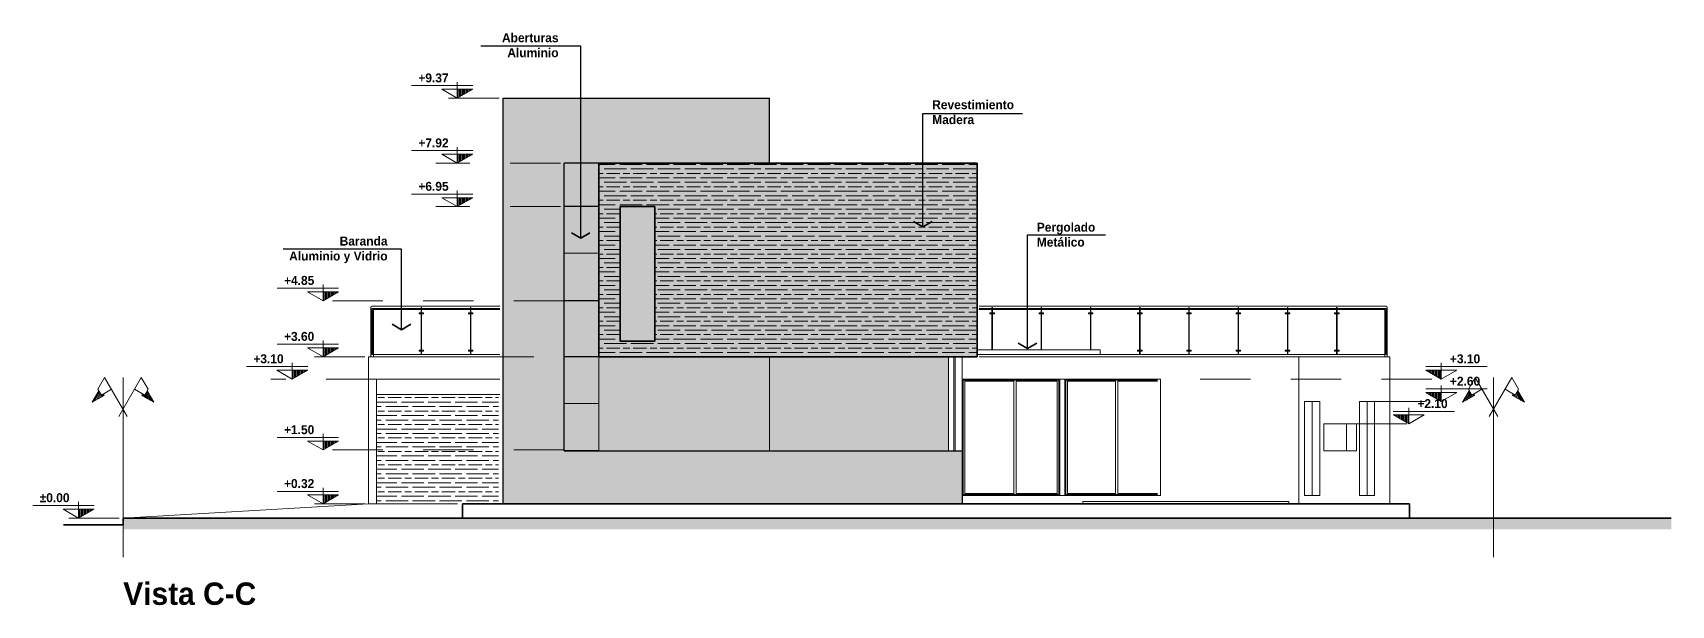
# Model space of a CAD drawing. Header units: millimetres. Extents: x 110427 to 125914, y 76277 to 76441.
# Drawn here: x 114019.27 to 114055.88, y 76370.08 to 76382.86 of the extents above; entities that cross this region are included whole.
import ezdxf

# ---------------------------------------------------------------- set-up
doc = ezdxf.new("R2010")
doc.units = ezdxf.units.MM
doc.linetypes.add('CENTER', pattern=[50.8, 31.75, -6.35, 6.35, -6.35])
doc.linetypes.add('JIS_02_0.7', pattern=[1.35, 0.75, -0.6])
for name, color, linetype, lineweight in [('02_CIVIL EXIST', 8, 'Continuous', 25), ('04_CIVIL A CONSTRUIR', 250, 'Continuous', 35), ('06_CIVIL VISTAS GRUESA', 244, 'Continuous', 13), ('08_CIVIL VISTAS FINO', 251, 'Continuous', 5), ('10_CIVIL EJES', 230, 'CENTER', 15), ('12_HATCH', 8, 'Continuous', 9), ('12_TEXTOS', 4, 'Continuous', 40), ('13_COTAS', 8, 'Continuous', 9), ('VIDRIOS', 254, 'Continuous', 9)]:
    doc.layers.add(name, color=color, linetype=linetype, lineweight=lineweight)
doc.layers.add('14_TEXTOS', color=4, linetype='Continuous')
doc.styles.add('JDS1', font='GOTHICB.TTF')
doc.dimstyles.new('1_100_JDS', dxfattribs={"dimscale": 100, "dimtxt": 2, "dimasz": 1.5, "dimexe": 1, "dimexo": 1, "dimgap": 0.75, "dimtad": 1, "dimlfac": 0.001, "dimzin": 4, "dimdsep": 46, "dimtxsty": 'JDS1', "dimcen": 0.09, "dimdle": 0.1, "dimclrd": 8, "dimclre": 8, "dimclrt": 150, "dimadec": 0, "dimazin": 0, "dimtfac": 1, "dimtmove": 2, "dimatfit": 0, "dimfxl": 0, "dimtolj": 1, "dimtzin": 0, "dimarcsym": 0})

msp = doc.modelspace()

# ---------------------------------------------------------------- hatches: boundary and pattern name
at = {"layer": '08_CIVIL VISTAS FINO'}
h = msp.add_hatch(color=30, dxfattribs=at)
h.dxf.hatch_style = 1
h.paths.add_polyline_path([(114040.373, 76379.945), (114031.923, 76379.945), (114031.923, 76375.625), (114032.393, 76375.975), (114032.393, 76378.975), (114033.173, 76378.975), (114033.173, 76375.975), (114032.393, 76375.975), (114031.923, 76375.625), (114033.173, 76375.625), (114040.373, 76375.625)])
h = msp.add_hatch(dxfattribs=at)
h.set_pattern_fill('GOST_WOOD', color=256, scale=0.05, angle=90)
h.set_pattern_definition([(180, (110582.88808, 75933.8172), (4e-17, 0.3), [0.5, -0.1]), (180, (110582.98808, 75933.9172), (4e-17, 0.3), [0.3, -0.075, 0.15, -0.075]), (180, (110583.13808, 75934.0172), (4e-17, 0.3), [0.5, -0.1])])
h.paths.add_polyline_path([(114040.373, 76379.945), (114031.923, 76379.945), (114031.923, 76375.625), (114032.393, 76375.975), (114032.393, 76378.975), (114033.173, 76378.975), (114033.173, 76375.975), (114032.393, 76375.975), (114031.923, 76375.625), (114033.173, 76375.625), (114040.373, 76375.625)])
h = msp.add_hatch(dxfattribs=at)
h.set_pattern_fill('GOST_WOOD', color=256, scale=0.05, angle=90)
h.set_pattern_definition([(180, (110516.80993, 75917.1114), (4e-17, 0.3), [0.5, -0.1]), (180, (110516.90993, 75917.2114), (4e-17, 0.3), [0.3, -0.075, 0.15, -0.075]), (180, (110517.05993, 75917.3114), (4e-17, 0.3), [0.5, -0.1])])
h.paths.add_polyline_path([(114029.675, 76374.739), (114026.954, 76374.739), (114026.954, 76372.368), (114029.675, 76372.368)])
at = {"layer": '12_HATCH'}
h = msp.add_hatch(color=252, dxfattribs=at)
h.dxf.hatch_style = 1
h.paths.add_polyline_path([(114035.733, 76381.395), (114029.773, 76381.395), (114029.773, 76372.345), (114040.033, 76372.345), (114040.033, 76373.525), (114031.143, 76373.525), (114031.143, 76379.945), (114035.733, 76379.945)])
h = msp.add_hatch(color=251, dxfattribs=at)
h.dxf.hatch_style = 1
h.paths.add_polyline_path([(114031.923, 76376.875), (114031.143, 76376.875), (114031.143, 76375.625), (114031.923, 76375.625)])
h.paths.add_polyline_path([(114031.923, 76379.945), (114031.143, 76379.945), (114031.143, 76378.975), (114031.923, 76378.975)])
h = msp.add_hatch(color=7, dxfattribs=at)
h.paths.add_polyline_path([(114031.923, 76378.975), (114031.143, 76378.975), (114031.143, 76377.935), (114031.923, 76377.935)])
h.paths.add_polyline_path([(114031.923, 76377.935), (114031.143, 76377.935), (114031.143, 76376.875), (114031.923, 76376.875)])
h.paths.add_polyline_path([(114031.923, 76375.625), (114031.143, 76375.625), (114031.143, 76374.584), (114031.923, 76374.584)])
h.paths.add_polyline_path([(114031.923, 76374.584), (114031.143, 76374.584), (114031.143, 76373.525), (114031.923, 76373.525)])
msp.add_hatch(color=7, dxfattribs=at).paths.add_polyline_path([(114033.173, 76378.975), (114032.393, 76378.975), (114032.393, 76375.975), (114033.173, 76375.975)])
h = msp.add_hatch(color=7, dxfattribs=at)
h.paths.add_polyline_path([(114035.733, 76375.625), (114031.923, 76375.625), (114031.923, 76373.525), (114035.733, 76373.525)])
h.paths.add_polyline_path([(114039.733, 76375.625), (114035.733, 76375.625), (114035.733, 76373.525), (114039.733, 76373.525)])
at = {"layer": '12_HATCH', "linetype": 'ByBlock', "lineweight": 9}
h = msp.add_hatch(dxfattribs=at)
h.set_pattern_fill('LINE', color=256, scale=0.1875, angle=600, style=0)
h.set_pattern_definition([(240, (114105.641665, 75469.917949), (0.0202974704, -0.01171875), [])])
h.paths.add_polyline_path([(114020.598, 76374.607), (114020.867, 76374.762), (114020.849, 76374.794), (114020.806, 76374.77), (114020.749, 76374.867)])
h = msp.add_hatch(dxfattribs=at)
h.set_pattern_fill('LINE', color=256, scale=0.1875, angle=600, style=0)
h.set_pattern_definition([(300, (113958.254827, 75469.917949), (-0.0202974704, -0.01171875), [])])
h.paths.add_polyline_path([(114021.83, 76374.867), (114021.774, 76374.77), (114021.731, 76374.794), (114021.712, 76374.762), (114021.981, 76374.607)])
h = msp.add_hatch(dxfattribs=at)
h.set_pattern_fill('LINE', color=256, scale=0.1875, angle=600, style=0)
h.set_pattern_definition([(240, (114136.258051, 75469.917949), (0.0202974704, -0.01171875), [])])
h.paths.add_polyline_path([(114051.215, 76374.607), (114051.484, 76374.762), (114051.465, 76374.794), (114051.422, 76374.77), (114051.365, 76374.867)])
h = msp.add_hatch(dxfattribs=at)
h.set_pattern_fill('LINE', color=256, scale=0.1875, angle=600, style=0)
h.set_pattern_definition([(300, (113988.871214, 75469.917949), (-0.0202974704, -0.01171875), [])])
h.paths.add_polyline_path([(114052.447, 76374.867), (114052.39, 76374.77), (114052.347, 76374.794), (114052.328, 76374.762), (114052.597, 76374.607)])
at = {"layer": '12_HATCH'}
h = msp.add_hatch(color=256, dxfattribs=at)
h.dxf.hatch_style = 1
h.paths.add_polyline_path([(114055.876, 76372.025), (114021.294, 76372.025), (114021.294, 76371.775), (114055.876, 76371.775)])
at = {"layer": '13_COTAS'}
h = msp.add_hatch(dxfattribs=at)
h.set_pattern_fill('LINE', color=256, scale=0.2, angle=90, style=0)
h.set_pattern_definition([(90, (113140.99603, 76510.40531), (0.025, 2e-18), [])])
h.paths.add_polyline_path([(114028.758, 76381.595), (114028.758, 76381.395), (114029.104, 76381.595)])
h = msp.add_hatch(dxfattribs=at)
h.set_pattern_fill('LINE', color=256, scale=0.2, angle=90, style=0)
h.set_pattern_definition([(90, (113140.99603, 76508.955644), (0.025, 2e-18), [])])
h.paths.add_polyline_path([(114028.758, 76380.145), (114028.758, 76379.945), (114029.104, 76380.145)])
h = msp.add_hatch(dxfattribs=at)
h.set_pattern_fill('LINE', color=256, scale=0.2, angle=90, style=0)
h.set_pattern_definition([(90, (113140.99603, 76507.985541), (0.025, 2e-18), [])])
h.paths.add_polyline_path([(114028.758, 76379.175), (114028.758, 76378.975), (114029.104, 76379.175)])
h = msp.add_hatch(dxfattribs=at)
h.set_pattern_fill('LINE', color=256, scale=0.2, angle=90, style=0)
h.set_pattern_definition([(90, (113137.995722, 76505.885359), (0.025, 2e-18), [])])
h.paths.add_polyline_path([(114025.758, 76377.075), (114025.758, 76376.875), (114026.104, 76377.075)])
h = msp.add_hatch(dxfattribs=at)
h.set_pattern_fill('LINE', color=256, scale=0.2, angle=90, style=0)
h.set_pattern_definition([(90, (113137.995722, 76504.63531), (0.025, 2e-18), [])])
h.paths.add_polyline_path([(114025.758, 76375.825), (114025.758, 76375.625), (114026.104, 76375.825)])
h = msp.add_hatch(dxfattribs=at)
h.set_pattern_fill('LINE', color=256, scale=0.2, angle=90, style=0)
h.set_pattern_definition([(90, (113137.310004, 76504.13531), (0.025, 2e-18), [])])
h.paths.add_polyline_path([(114025.072, 76375.325), (114025.072, 76375.125), (114025.418, 76375.325)])
h = msp.add_hatch(dxfattribs=at)
h.set_pattern_fill('LINE', color=256, scale=0.2, angle=90, style=0)
h.set_pattern_definition([(90, (113134.42547, 76504.13531), (0.025, 2e-18), [])])
h.paths.add_polyline_path([(114050.739, 76375.325), (114050.739, 76375.125), (114050.393, 76375.325)])
h = msp.add_hatch(dxfattribs=at)
h.set_pattern_fill('LINE', color=256, scale=0.2, angle=90, style=0)
h.set_pattern_definition([(90, (113134.42547, 76503.63531), (0.025, 2e-18), [])])
h.paths.add_polyline_path([(114050.739, 76374.825), (114050.739, 76374.625), (114050.393, 76374.825)])
h = msp.add_hatch(dxfattribs=at)
h.set_pattern_fill('LINE', color=256, scale=0.2, angle=90, style=0)
h.set_pattern_definition([(90, (113133.698497, 76503.13531), (0.025, 2e-18), [])])
h.paths.add_polyline_path([(114050.012, 76374.325), (114050.012, 76374.125), (114049.666, 76374.325)])
h = msp.add_hatch(dxfattribs=at)
h.set_pattern_fill('LINE', color=256, scale=0.2, angle=90, style=0)
h.set_pattern_definition([(90, (113137.995722, 76502.55331), (0.025, 2e-18), [])])
h.paths.add_polyline_path([(114025.758, 76373.743), (114025.758, 76373.543), (114026.104, 76373.743)])
h = msp.add_hatch(dxfattribs=at)
h.set_pattern_fill('LINE', color=256, scale=0.2, angle=90, style=0)
h.set_pattern_definition([(90, (113137.995722, 76501.35043), (0.025, 2e-18), [])])
h.paths.add_polyline_path([(114025.758, 76372.54), (114025.758, 76372.34), (114026.104, 76372.54)])
h = msp.add_hatch(dxfattribs=at)
h.set_pattern_fill('LINE', color=256, scale=0.2, angle=90, style=0)
h.set_pattern_definition([(90, (113132.536258, 76501.03531), (0.025, 2e-18), [])])
h.paths.add_polyline_path([(114020.298, 76372.225), (114020.298, 76372.025), (114020.644, 76372.225)])

# ---------------------------------------------------------------- linework, layer by layer
at = {"layer": '02_CIVIL EXIST'}
for p, q in [((114029.773, 76381.395), (114029.773, 76372.345)), ((114029.773, 76381.395), (114035.733, 76381.395)), ((114035.733, 76379.945), (114035.733, 76381.395)), ((114031.143, 76373.525), (114031.143, 76379.945)), ((114031.923, 76379.945), (114031.143, 76379.945)), ((114031.923, 76378.975), (114031.143, 76378.975)), ((114031.923, 76376.875), (114031.143, 76376.875)), ((114031.923, 76375.625), (114031.143, 76375.625)), ((114031.143, 76373.525), (114040.033, 76373.525)), ((114031.923, 76373.525), (114031.143, 76373.525)), ((114040.033, 76373.525), (114040.033, 76372.345))]:
    msp.add_line(p, q, dxfattribs=at)
at = {"layer": '04_CIVIL A CONSTRUIR'}
for p, q in [((114040.373, 76379.945), (114031.923, 76379.945)), ((114031.923, 76375.625), (114031.923, 76379.945)), ((114040.373, 76379.945), (114040.373, 76375.625)), ((114032.393, 76375.975), (114032.393, 76378.975)), ((114032.393, 76378.975), (114033.173, 76378.975)), ((114033.173, 76375.975), (114033.173, 76378.975)), ((114039.158, 76378.521), (114038.95, 76378.641)), ((114039.158, 76378.521), (114039.366, 76378.641)), ((114031.514, 76378.27), (114031.306, 76378.39)), ((114031.514, 76378.27), (114031.722, 76378.39)), ((114027.509, 76376.228), (114027.301, 76376.348)), ((114027.509, 76376.228), (114027.717, 76376.348)), ((114033.173, 76375.975), (114032.393, 76375.975)), ((114041.494, 76375.808), (114041.286, 76375.928)), ((114041.494, 76375.808), (114041.702, 76375.928)), ((114031.923, 76375.625), (114040.373, 76375.625)), ((114028.873, 76372.345), (114050.033, 76372.345)), ((114028.873, 76372.025), (114028.873, 76372.345)), ((114050.033, 76372.025), (114050.033, 76372.345)), ((114021.29, 76371.875), (114019.962, 76371.875)), ((114021.29, 76372.025), (114055.877, 76372.025)), ((114021.29, 76372.025), (114021.29, 76371.875))]:
    msp.add_line(p, q, dxfattribs=at)
at = {"layer": '06_CIVIL VISTAS GRUESA'}
for p, q in [((114043.122, 76375.775), (114040.373, 76375.775)), ((114043.122, 76375.675), (114043.122, 76375.775)), ((114039.733, 76375.625), (114039.733, 76373.525)), ((114039.733, 76373.525), (114039.733, 76375.625)), ((114039.853, 76373.525), (114039.853, 76375.625)), ((114040.373, 76375.675), (114043.122, 76375.675))]:
    msp.add_line(p, q, dxfattribs=at)
at = {"layer": '08_CIVIL VISTAS FINO'}
for p, q in [((114031.143, 76376.895), (114031.143, 76378.975)), ((114031.143, 76377.935), (114031.923, 76377.935)), ((114026.828, 76376.727), (114026.828, 76375.625)), ((114026.851, 76376.603), (114026.851, 76376.68)), ((114026.861, 76376.68), (114026.851, 76376.68)), ((114026.851, 76375.675), (114026.851, 76376.583)), ((114026.856, 76376.755), (114029.706, 76376.755)), ((114026.856, 76376.7), (114027.951, 76376.7)), ((114026.861, 76375.675), (114026.861, 76376.68)), ((114026.884, 76376.7), (114026.884, 76375.625)), ((114026.884, 76376.68), (114027.951, 76376.68)), ((114027.951, 76376.603), (114027.951, 76376.727)), ((114027.951, 76376.727), (114027.961, 76376.727)), ((114027.951, 76375.772), (114027.951, 76376.583)), ((114027.961, 76376.603), (114027.961, 76376.727)), ((114027.961, 76376.7), (114029.051, 76376.7)), ((114029.051, 76376.68), (114027.961, 76376.68)), ((114027.961, 76375.772), (114027.961, 76376.583)), ((114029.051, 76376.603), (114029.051, 76376.727)), ((114029.051, 76376.727), (114029.061, 76376.727)), ((114029.051, 76375.772), (114029.051, 76376.583)), ((114029.061, 76376.603), (114029.061, 76376.727)), ((114029.061, 76376.7), (114029.706, 76376.7)), ((114029.061, 76376.68), (114029.706, 76376.68)), ((114029.061, 76375.772), (114029.061, 76376.583)), ((114040.701, 76376.68), (114040.412, 76376.68)), ((114049.506, 76376.755), (114040.413, 76376.755)), ((114040.701, 76376.7), (114040.413, 76376.7)), ((114040.701, 76376.603), (114040.701, 76376.727)), ((114040.701, 76376.727), (114040.711, 76376.727)), ((114040.701, 76375.772), (114040.701, 76376.583)), ((114040.711, 76376.603), (114040.711, 76376.727)), ((114041.801, 76376.7), (114040.711, 76376.7)), ((114040.711, 76376.68), (114041.801, 76376.68)), ((114040.711, 76375.772), (114040.711, 76376.583)), ((114041.801, 76376.603), (114041.801, 76376.727)), ((114041.801, 76376.727), (114041.811, 76376.727)), ((114041.801, 76375.772), (114041.801, 76376.583)), ((114041.811, 76376.603), (114041.811, 76376.727)), ((114042.901, 76376.7), (114041.811, 76376.7)), ((114042.901, 76376.68), (114041.811, 76376.68)), ((114041.811, 76375.772), (114041.811, 76376.583)), ((114042.901, 76376.603), (114042.901, 76376.727)), ((114042.901, 76376.727), (114042.911, 76376.727)), ((114042.901, 76375.772), (114042.901, 76376.583)), ((114042.911, 76376.603), (114042.911, 76376.727)), ((114044.001, 76376.7), (114042.911, 76376.7)), ((114042.911, 76376.68), (114044.001, 76376.68)), ((114042.911, 76375.772), (114042.911, 76376.583)), ((114044.001, 76376.603), (114044.001, 76376.727)), ((114044.001, 76376.727), (114044.011, 76376.727)), ((114044.001, 76375.772), (114044.001, 76376.583)), ((114044.011, 76376.603), (114044.011, 76376.727)), ((114045.101, 76376.7), (114044.011, 76376.7)), ((114045.101, 76376.68), (114044.011, 76376.68)), ((114044.011, 76375.772), (114044.011, 76376.583)), ((114045.101, 76376.603), (114045.101, 76376.727)), ((114045.101, 76376.727), (114045.111, 76376.727)), ((114045.101, 76375.772), (114045.101, 76376.583)), ((114045.111, 76376.603), (114045.111, 76376.727)), ((114046.201, 76376.7), (114045.111, 76376.7)), ((114045.111, 76376.68), (114046.201, 76376.68)), ((114045.111, 76375.772), (114045.111, 76376.583)), ((114046.201, 76376.603), (114046.201, 76376.727)), ((114046.201, 76376.727), (114046.211, 76376.727)), ((114046.201, 76375.772), (114046.201, 76376.583)), ((114046.211, 76376.603), (114046.211, 76376.727)), ((114047.301, 76376.7), (114046.211, 76376.7)), ((114047.301, 76376.68), (114046.211, 76376.68)), ((114046.211, 76375.772), (114046.211, 76376.583)), ((114047.301, 76376.603), (114047.301, 76376.727)), ((114047.301, 76376.727), (114047.311, 76376.727)), ((114047.301, 76375.772), (114047.301, 76376.583)), ((114047.311, 76376.603), (114047.311, 76376.727)), ((114048.401, 76376.7), (114047.311, 76376.7)), ((114047.311, 76376.68), (114048.401, 76376.68)), ((114047.311, 76375.772), (114047.311, 76376.583)), ((114048.401, 76376.603), (114048.401, 76376.727)), ((114048.401, 76376.727), (114048.411, 76376.727)), ((114048.401, 76375.772), (114048.401, 76376.583)), ((114048.411, 76376.603), (114048.411, 76376.727)), ((114049.506, 76376.7), (114048.411, 76376.7)), ((114049.478, 76376.68), (114048.411, 76376.68)), ((114048.411, 76375.772), (114048.411, 76376.583)), ((114049.478, 76376.7), (114049.478, 76375.625)), ((114049.501, 76375.675), (114049.501, 76376.68)), ((114049.501, 76376.68), (114049.511, 76376.68)), ((114049.511, 76376.603), (114049.511, 76376.68)), ((114049.511, 76375.675), (114049.511, 76376.583)), ((114049.534, 76376.727), (114049.534, 76375.625)), ((114027.951, 76375.675), (114027.951, 76375.752)), ((114027.961, 76375.675), (114027.961, 76375.752)), ((114029.051, 76375.675), (114029.051, 76375.752)), ((114029.061, 76375.675), (114029.061, 76375.752)), ((114044.001, 76375.675), (114044.001, 76375.752)), ((114044.011, 76375.675), (114044.011, 76375.752)), ((114045.101, 76375.675), (114045.101, 76375.752)), ((114045.111, 76375.675), (114045.111, 76375.752)), ((114046.201, 76375.675), (114046.201, 76375.752)), ((114046.211, 76375.675), (114046.211, 76375.752)), ((114047.301, 76375.675), (114047.301, 76375.752)), ((114047.311, 76375.675), (114047.311, 76375.752)), ((114048.401, 76375.675), (114048.401, 76375.752)), ((114048.411, 76375.675), (114048.411, 76375.752)), ((114026.773, 76372.345), (114026.773, 76375.625)), ((114029.706, 76375.625), (114026.773, 76375.625)), ((114026.773, 76375.625), (114030.466, 76375.625)), ((114026.861, 76375.675), (114026.851, 76375.675)), ((114027.951, 76375.675), (114026.884, 76375.675)), ((114027.961, 76375.675), (114027.951, 76375.675)), ((114029.051, 76375.675), (114027.961, 76375.675)), ((114029.061, 76375.675), (114029.051, 76375.675)), ((114029.706, 76375.675), (114029.061, 76375.675)), ((114031.923, 76373.525), (114031.923, 76375.625)), ((114035.733, 76373.525), (114035.733, 76375.625)), ((114039.883, 76373.525), (114039.883, 76375.625)), ((114040.033, 76375.625), (114040.033, 76373.525)), ((114040.413, 76375.625), (114049.589, 76375.625)), ((114043.122, 76375.675), (114044.001, 76375.675)), ((114044.011, 76375.675), (114044.001, 76375.675)), ((114045.101, 76375.675), (114044.011, 76375.675)), ((114045.111, 76375.675), (114045.101, 76375.675)), ((114045.111, 76375.675), (114046.201, 76375.675)), ((114046.211, 76375.675), (114046.201, 76375.675)), ((114047.301, 76375.675), (114046.211, 76375.675)), ((114047.311, 76375.675), (114047.301, 76375.675)), ((114047.311, 76375.675), (114048.401, 76375.675)), ((114047.56, 76372.345), (114047.56, 76375.625)), ((114048.411, 76375.675), (114048.401, 76375.675)), ((114049.478, 76375.675), (114048.411, 76375.675)), ((114049.501, 76375.675), (114049.511, 76375.675)), ((114049.589, 76372.345), (114049.589, 76375.625)), ((114026.954, 76372.345), (114026.954, 76375.125)), ((114029.706, 76375.125), (114026.954, 76375.125)), ((114040.033, 76375.125), (114044.47, 76375.125)), ((114040.056, 76375.102), (114042.196, 76375.102)), ((114040.056, 76375.102), (114042.196, 76375.102)), ((114040.056, 76375.102), (114040.056, 76372.571)), ((114040.056, 76375.102), (114040.056, 76372.548)), ((114040.096, 76375.079), (114041.19, 76375.079)), ((114040.096, 76375.079), (114040.096, 76372.571)), ((114041.19, 76375.102), (114041.19, 76372.548)), ((114041.24, 76375.079), (114041.24, 76372.571)), ((114041.24, 76375.079), (114042.156, 76375.079)), ((114042.156, 76375.079), (114042.156, 76372.571)), ((114042.196, 76375.102), (114042.196, 76374.466)), ((114042.196, 76375.102), (114042.196, 76372.548)), ((114042.219, 76375.125), (114042.219, 76372.525)), ((114042.219, 76375.125), (114042.219, 76372.525)), ((114042.328, 76375.125), (114042.328, 76372.525)), ((114042.328, 76375.125), (114042.328, 76372.525)), ((114042.328, 76375.125), (114042.328, 76372.525)), ((114042.351, 76375.102), (114042.351, 76374.466)), ((114042.351, 76375.102), (114042.351, 76372.548)), ((114044.399, 76375.102), (114042.351, 76375.102)), ((114044.399, 76375.102), (114042.351, 76375.102)), ((114042.391, 76375.079), (114042.391, 76372.571)), ((114043.462, 76375.079), (114042.391, 76375.079)), ((114043.462, 76375.079), (114043.462, 76372.571)), ((114043.512, 76375.102), (114043.512, 76372.548)), ((114044.399, 76375.079), (114043.512, 76375.079)), ((114044.47, 76372.525), (114044.47, 76375.125)), ((114026.954, 76374.785), (114029.706, 76374.785)), ((114047.687, 76372.525), (114047.687, 76374.625)), ((114048.025, 76374.625), (114047.687, 76374.625)), ((114047.859, 76372.525), (114047.859, 76374.625)), ((114048.025, 76372.525), (114048.025, 76374.625)), ((114048.913, 76372.525), (114048.913, 76374.625)), ((114049.251, 76374.625), (114048.913, 76374.625)), ((114049.085, 76372.525), (114049.085, 76374.625)), ((114049.251, 76372.525), (114049.251, 76374.625)), ((114031.923, 76374.584), (114031.143, 76374.584)), ((114048.116, 76373.525), (114048.116, 76374.125)), ((114048.849, 76374.125), (114048.116, 76374.125)), ((114048.623, 76373.525), (114048.623, 76374.125)), ((114048.849, 76373.525), (114048.849, 76374.125)), ((114048.116, 76373.525), (114048.849, 76373.525)), ((114040.033, 76372.525), (114044.47, 76372.525)), ((114040.056, 76372.548), (114042.196, 76372.548)), ((114040.096, 76372.571), (114041.19, 76372.571)), ((114041.24, 76372.571), (114042.156, 76372.571)), ((114044.399, 76372.548), (114042.351, 76372.548)), ((114043.462, 76372.571), (114042.391, 76372.571)), ((114044.399, 76372.571), (114043.512, 76372.571)), ((114048.025, 76372.525), (114047.687, 76372.525)), ((114049.251, 76372.525), (114048.913, 76372.525)), ((114026.773, 76372.345), (114021.29, 76372.025)), ((114026.773, 76372.345), (114028.765, 76372.345)), ((114042.733, 76372.395), (114047.333, 76372.395)), ((114042.733, 76372.345), (114042.733, 76372.395)), ((114042.733, 76372.345), (114047.333, 76372.345)), ((114047.333, 76372.345), (114047.333, 76372.395))]:
    msp.add_line(p, q, dxfattribs=at)
for points in [[(114026.851, 76376.583), (114026.851, 76376.603), (114026.847, 76376.603), (114026.847, 76376.583)], [(114026.861, 76376.583), (114026.861, 76376.603), (114026.865, 76376.603), (114026.865, 76376.583)], [(114027.906, 76376.583), (114027.906, 76376.603), (114028.006, 76376.603), (114028.006, 76376.583)], [(114029.006, 76376.583), (114029.006, 76376.603), (114029.106, 76376.603), (114029.106, 76376.583)], [(114040.656, 76376.583), (114040.656, 76376.603), (114040.756, 76376.603), (114040.756, 76376.583)], [(114041.756, 76376.583), (114041.756, 76376.603), (114041.856, 76376.603), (114041.856, 76376.583)], [(114042.856, 76376.583), (114042.856, 76376.603), (114042.956, 76376.603), (114042.956, 76376.583)], [(114043.956, 76376.583), (114043.956, 76376.603), (114044.056, 76376.603), (114044.056, 76376.583)], [(114045.056, 76376.583), (114045.056, 76376.603), (114045.156, 76376.603), (114045.156, 76376.583)], [(114046.156, 76376.583), (114046.156, 76376.603), (114046.256, 76376.603), (114046.256, 76376.583)], [(114047.256, 76376.583), (114047.256, 76376.603), (114047.356, 76376.603), (114047.356, 76376.583)], [(114048.356, 76376.583), (114048.356, 76376.603), (114048.456, 76376.603), (114048.456, 76376.583)], [(114049.501, 76376.583), (114049.501, 76376.603), (114049.497, 76376.603), (114049.497, 76376.583)], [(114049.511, 76376.583), (114049.511, 76376.603), (114049.515, 76376.603), (114049.515, 76376.583)], [(114026.851, 76375.752), (114026.851, 76375.772), (114026.847, 76375.772), (114026.847, 76375.752)], [(114026.861, 76375.752), (114026.861, 76375.772), (114026.865, 76375.772), (114026.865, 76375.752)], [(114027.906, 76375.752), (114027.906, 76375.772), (114028.006, 76375.772), (114028.006, 76375.752)], [(114029.006, 76375.752), (114029.006, 76375.772), (114029.106, 76375.772), (114029.106, 76375.752)], [(114043.956, 76375.752), (114043.956, 76375.772), (114044.056, 76375.772), (114044.056, 76375.752)], [(114045.056, 76375.752), (114045.056, 76375.772), (114045.156, 76375.772), (114045.156, 76375.752)], [(114046.156, 76375.752), (114046.156, 76375.772), (114046.256, 76375.772), (114046.256, 76375.752)], [(114047.256, 76375.752), (114047.256, 76375.772), (114047.356, 76375.772), (114047.356, 76375.752)], [(114048.356, 76375.752), (114048.356, 76375.772), (114048.456, 76375.772), (114048.456, 76375.752)], [(114049.501, 76375.752), (114049.501, 76375.772), (114049.497, 76375.772), (114049.497, 76375.752)], [(114049.511, 76375.752), (114049.511, 76375.772), (114049.515, 76375.772), (114049.515, 76375.752)]]:
    msp.add_lwpolyline(points, close=True, dxfattribs=at)
for centre, start, end in [((114026.856, 76376.727), 90, 270), ((114049.506, 76376.727), 270, 90)]:
    msp.add_arc(centre, 0.0276, start, end, dxfattribs=at)
at = {"layer": '10_CIVIL EJES', "ltscale": 0.25}
for p, q in [((114021.29, 76375.16), (114021.29, 76371.15)), ((114051.906, 76375.16), (114051.906, 76371.15))]:
    msp.add_line(p, q, dxfattribs=at)
at = {"layer": '12_HATCH', "linetype": 'ByBlock', "lineweight": 9}
for p, q in [((114020.73, 76374.9), (114020.88, 76375.16)), ((114021.383, 76374.289), (114020.88, 76375.16)), ((114021.196, 76374.289), (114021.699, 76375.16)), ((114021.849, 76374.9), (114021.699, 76375.16)), ((114051.347, 76374.9), (114051.497, 76375.16)), ((114052, 76374.289), (114051.497, 76375.16)), ((114051.812, 76374.289), (114052.315, 76375.16)), ((114052.465, 76374.9), (114052.315, 76375.16)), ((114020.598, 76374.607), (114020.749, 76374.867)), ((114020.598, 76374.607), (114020.867, 76374.762)), ((114020.806, 76374.77), (114020.73, 76374.9)), ((114020.806, 76374.77), (114021.031, 76374.899)), ((114020.867, 76374.762), (114020.849, 76374.794)), ((114021.774, 76374.77), (114021.549, 76374.899)), ((114021.712, 76374.762), (114021.731, 76374.794)), ((114021.981, 76374.607), (114021.712, 76374.762)), ((114021.774, 76374.77), (114021.849, 76374.9)), ((114021.981, 76374.607), (114021.83, 76374.867)), ((114051.215, 76374.607), (114051.365, 76374.867)), ((114051.215, 76374.607), (114051.484, 76374.762)), ((114051.422, 76374.77), (114051.347, 76374.9)), ((114051.422, 76374.77), (114051.647, 76374.899)), ((114051.484, 76374.762), (114051.465, 76374.794)), ((114052.39, 76374.77), (114052.165, 76374.899)), ((114052.328, 76374.762), (114052.347, 76374.794)), ((114052.597, 76374.607), (114052.328, 76374.762)), ((114052.39, 76374.77), (114052.465, 76374.9)), ((114052.597, 76374.607), (114052.447, 76374.867))]:
    msp.add_line(p, q, dxfattribs=at)
at = {"layer": '13_COTAS'}
for p, q in [((114029.104, 76381.675), (114027.734, 76381.675)), ((114028.411, 76381.595), (114029.104, 76381.595)), ((114028.758, 76381.395), (114028.411, 76381.595)), ((114028.758, 76381.395), (114028.758, 76381.755)), ((114028.758, 76381.395), (114028.758, 76381.755)), ((114029.104, 76381.595), (114028.758, 76381.395)), ((114029.104, 76380.225), (114027.734, 76380.225)), ((114028.411, 76380.145), (114029.104, 76380.145)), ((114028.758, 76379.945), (114028.411, 76380.145)), ((114028.758, 76379.945), (114028.758, 76380.305)), ((114028.758, 76379.945), (114028.758, 76380.305)), ((114029.104, 76380.145), (114028.758, 76379.945)), ((114029.104, 76379.255), (114027.734, 76379.255)), ((114028.411, 76379.175), (114029.104, 76379.175)), ((114028.758, 76378.975), (114028.411, 76379.175)), ((114028.758, 76378.975), (114028.758, 76379.335)), ((114028.758, 76378.975), (114028.758, 76379.335)), ((114029.104, 76379.175), (114028.758, 76378.975)), ((114025.758, 76376.875), (114025.758, 76377.235)), ((114025.758, 76376.875), (114025.758, 76377.235)), ((114026.104, 76377.155), (114024.734, 76377.155)), ((114025.411, 76377.075), (114026.104, 76377.075)), ((114025.758, 76376.875), (114025.411, 76377.075)), ((114026.104, 76377.075), (114025.758, 76376.875)), ((114026.104, 76375.905), (114024.734, 76375.905)), ((114025.411, 76375.825), (114026.104, 76375.825)), ((114025.758, 76375.625), (114025.411, 76375.825)), ((114025.758, 76375.625), (114025.758, 76375.985)), ((114025.758, 76375.625), (114025.758, 76375.985)), ((114026.104, 76375.825), (114025.758, 76375.625)), ((114025.418, 76375.405), (114024.048, 76375.405)), ((114025.072, 76375.125), (114025.072, 76375.485)), ((114025.072, 76375.125), (114025.072, 76375.485)), ((114050.393, 76375.405), (114051.763, 76375.405)), ((114050.739, 76375.125), (114050.739, 76375.485)), ((114050.739, 76375.125), (114050.739, 76375.485)), ((114024.725, 76375.325), (114025.418, 76375.325)), ((114025.072, 76375.125), (114024.725, 76375.325)), ((114025.418, 76375.325), (114025.072, 76375.125)), ((114051.086, 76375.325), (114050.393, 76375.325)), ((114050.393, 76375.325), (114050.739, 76375.125)), ((114050.739, 76375.125), (114051.086, 76375.325)), ((114050.739, 76374.625), (114050.739, 76374.985)), ((114050.739, 76374.625), (114050.739, 76374.985)), ((114050.393, 76374.905), (114051.763, 76374.905)), ((114051.086, 76374.825), (114050.393, 76374.825)), ((114050.393, 76374.825), (114050.739, 76374.625)), ((114050.739, 76374.625), (114051.086, 76374.825)), ((114049.666, 76374.405), (114051.036, 76374.405)), ((114050.359, 76374.325), (114049.666, 76374.325)), ((114049.666, 76374.325), (114050.012, 76374.125)), ((114050.012, 76374.125), (114050.012, 76374.485)), ((114050.012, 76374.125), (114050.012, 76374.485)), ((114050.012, 76374.125), (114050.359, 76374.325)), ((114025.758, 76373.543), (114025.758, 76373.903)), ((114025.758, 76373.543), (114025.758, 76373.903)), ((114026.104, 76373.823), (114024.734, 76373.823)), ((114025.411, 76373.743), (114026.104, 76373.743)), ((114025.758, 76373.543), (114025.411, 76373.743)), ((114026.104, 76373.743), (114025.758, 76373.543)), ((114026.104, 76372.62), (114024.734, 76372.62)), ((114025.411, 76372.54), (114026.104, 76372.54)), ((114025.758, 76372.34), (114025.411, 76372.54)), ((114025.758, 76372.34), (114025.758, 76372.7)), ((114025.758, 76372.34), (114025.758, 76372.7)), ((114026.104, 76372.54), (114025.758, 76372.34)), ((114020.644, 76372.305), (114019.274, 76372.305)), ((114019.952, 76372.225), (114020.644, 76372.225)), ((114020.298, 76372.025), (114019.952, 76372.225)), ((114020.298, 76372.025), (114020.298, 76372.385)), ((114020.298, 76372.025), (114020.298, 76372.385)), ((114020.644, 76372.225), (114020.298, 76372.025))]:
    msp.add_line(p, q, dxfattribs=at)
at = {"layer": '13_COTAS', "linetype": 'JIS_02_0.7', "ltscale": 1.5}
for p, q in [((114029.69, 76381.395), (114028.278, 76381.395)), ((114031.061, 76379.945), (114028.278, 76379.945)), ((114031.061, 76378.975), (114028.278, 76378.975)), ((114031.143, 76376.875), (114025.278, 76376.875)), ((114026.69, 76375.625), (114025.278, 76375.625)), ((114026.954, 76375.125), (114024.592, 76375.125)), ((114045.353, 76375.125), (114051.219, 76375.125)), ((114049.251, 76374.625), (114051.219, 76374.625)), ((114048.849, 76374.125), (114050.012, 76374.125)), ((114031.143, 76373.543), (114025.278, 76373.543)), ((114026.69, 76372.34), (114025.278, 76372.34)), ((114021.206, 76372.025), (114019.794, 76372.025))]:
    msp.add_line(p, q, dxfattribs=at)

# ---------------------------------------------------------------- texts
at = {"layer": '12_TEXTOS', "color": 150, "char_height": 0.2, "width": 2.57308, "style": 'JDS1'}
for s, insert, attachment_point in [('Aberturas\\PAluminio', (114031.02, 76382.308), 9), ('Revestimiento\\PMadera', (114039.367, 76380.814), 7), ('Pergolado\\PMetálico', (114041.703, 76378.08), 7)]:
    msp.add_mtext(s, dxfattribs=dict(at, insert=insert, attachment_point=attachment_point))
at = {"layer": '14_TEXTOS', "color": 150, "insert": (114027.2, 76377.713), "char_height": 0.2, "width": 2.57308, "attachment_point": 9, "style": 'JDS1'}
msp.add_mtext('Baranda\\PAluminio y Vidrio', dxfattribs=at)
at = {"layer": '14_TEXTOS', "insert": (114021.295, 76370.079), "char_height": 0.4, "width": 9.59338, "attachment_point": 7, "style": 'JDS1'}
msp.add_mtext('{\\H1.25x;Vista C-C }', dxfattribs=at)
at = {"layer": 'VIDRIOS', "color": 150, "char_height": 0.2, "attachment_point": 5, "style": 'JDS1'}
for s, insert, width in [('+9.37', (114028.226, 76381.847), 1.17721), ('+7.92', (114028.226, 76380.397), 0.78175), ('+6.95', (114028.226, 76379.427), 0.78175)]:
    msp.add_mtext(s, dxfattribs=dict(at, insert=insert, width=width))
for s, insert in [('+4.85', (114025.225, 76377.327)), ('+3.60', (114025.225, 76376.077)), ('+3.10', (114024.54, 76375.577)), ('+3.10', (114051.271, 76375.577)), ('+2.60', (114051.271, 76375.077)), ('+2.10', (114050.544, 76374.577)), ('+1.50', (114025.225, 76373.995)), ('+0.32', (114025.225, 76372.792)), ('±0.00', (114019.762, 76372.477))]:
    msp.add_mtext(s, dxfattribs=dict(at, insert=insert))

# ---------------------------------------------------------------- leaders
at = {"layer": '13_COTAS'}
for points in [[(114031.514, 76378.27), (114031.514, 76382.557), (114029.286, 76382.557)], [(114039.158, 76378.521), (114039.158, 76381.055), (114041.387, 76381.055)], [(114041.494, 76375.808), (114041.494, 76378.342), (114043.238, 76378.342)], [(114027.509, 76376.228), (114027.509, 76378.026), (114024.871, 76378.026)]]:
    msp.add_leader(points, dimstyle='1_100_JDS', override={"dimgap": 0.75, "dimtad": 0, "dimldrblk": 'None'}, dxfattribs=at)

doc.saveas('drawing.dxf')
